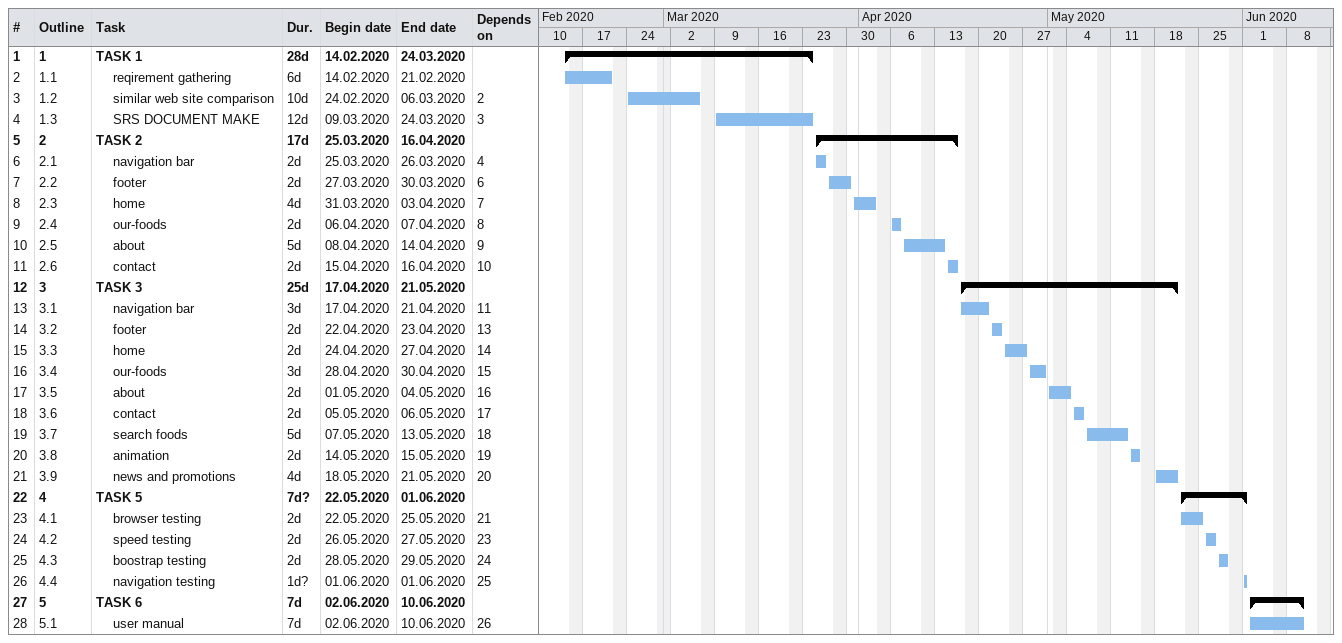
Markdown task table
| ID | WBS | Task | Duration | Start | Finish | Predecessors |
|---|---|---|---|---|---|---|
| 1 | 1 | **TASK 1** | 28d | 2020-02-14 | 2020-03-24 |  |
| 2 | 1.1 | reqirement gathering | 6d | 2020-02-14 | 2020-02-21 |  |
| 3 | 1.2 | similar web site comparison | 10d | 2020-02-24 | 2020-03-06 | 2 |
| 4 | 1.3 | SRS DOCUMENT MAKE | 12d | 2020-03-09 | 2020-03-24 | 3 |
| 5 | 2 | **TASK 2** | 17d | 2020-03-25 | 2020-04-16 |  |
| 6 | 2.1 | navigation bar | 2d | 2020-03-25 | 2020-03-26 | 4 |
| 7 | 2.2 | footer | 2d | 2020-03-27 | 2020-03-30 | 6 |
| 8 | 2.3 | home | 4d | 2020-03-31 | 2020-04-03 | 7 |
| 9 | 2.4 | our-foods | 2d | 2020-04-06 | 2020-04-07 | 8 |
| 10 | 2.5 | about | 5d | 2020-04-08 | 2020-04-14 | 9 |
| 11 | 2.6 | contact | 2d | 2020-04-15 | 2020-04-16 | 10 |
| 12 | 3 | **TASK 3** | 25d | 2020-04-17 | 2020-05-21 |  |
| 13 | 3.1 | navigation bar | 3d | 2020-04-17 | 2020-04-21 | 11 |
| 14 | 3.2 | footer | 2d | 2020-04-22 | 2020-04-23 | 13 |
| 15 | 3.3 | home | 2d | 2020-04-24 | 2020-04-27 | 14 |
| 16 | 3.4 | our-foods | 3d | 2020-04-28 | 2020-04-30 | 15 |
| 17 | 3.5 | about | 2d | 2020-05-01 | 2020-05-04 | 16 |
| 18 | 3.6 | contact | 2d | 2020-05-05 | 2020-05-06 | 17 |
| 19 | 3.7 | search foods | 5d | 2020-05-07 | 2020-05-13 | 18 |
| 20 | 3.8 | animation | 2d | 2020-05-14 | 2020-05-15 | 19 |
| 21 | 3.9 | news and promotions | 4d | 2020-05-18 | 2020-05-21 | 20 |
| 22 | 4 | **TASK 5** | 7d? | 2020-05-22 | 2020-06-01 |  |
| 23 | 4.1 | browser testing | 2d | 2020-05-22 | 2020-05-25 | 21 |
| 24 | 4.2 | speed testing | 2d | 2020-05-26 | 2020-05-27 | 23 |
| 25 | 4.3 | boostrap testing | 2d | 2020-05-28 | 2020-05-29 | 24 |
| 26 | 4.4 | navigation testing | 1d? | 2020-06-01 | 2020-06-01 | 25 |
| 27 | 5 | **TASK 6** | 7d | 2020-06-02 | 2020-06-10 |  |
| 28 | 5.1 | user manual | 7d | 2020-06-02 | 2020-06-10 | 26 |
